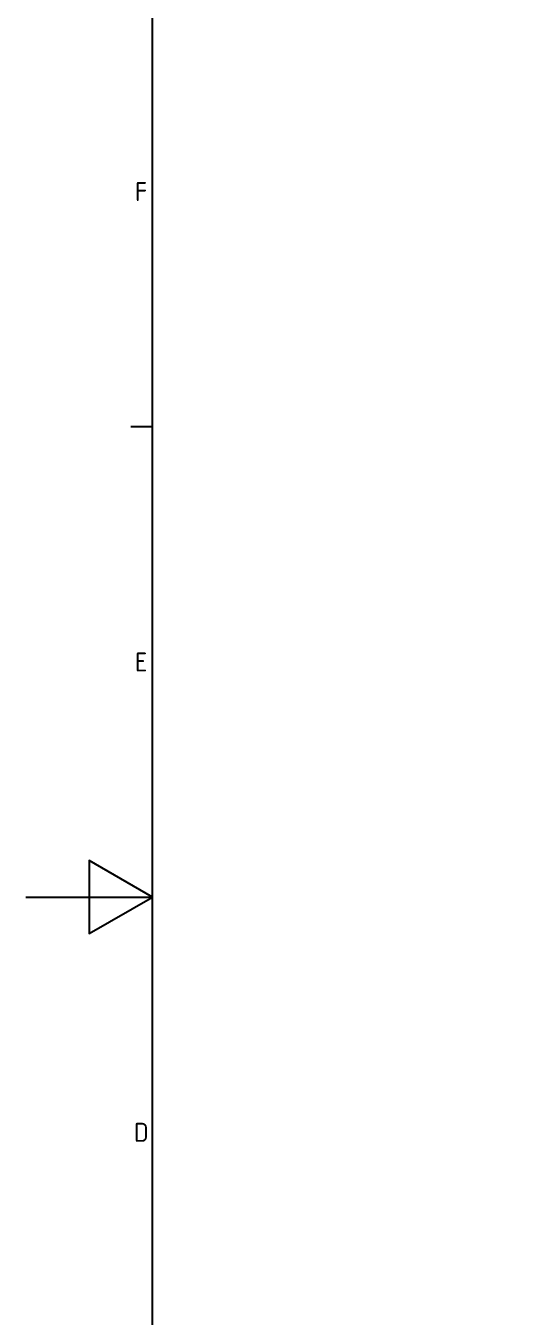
# Model space of a CAD drawing. Header units: millimetres. Extents: x 0 to 2523, y 0 to 1782.
# Drawn here: x 0 to 238, y 692 to 1304 of the extents above; entities that cross this region are included whole.
import ezdxf

# ---------------------------------------------------------------- set-up
doc = ezdxf.new("R2010")
doc.units = ezdxf.units.MM
doc.header["$LTSCALE"] = 3
doc.layers.get('0').update_dxf_attribs({"color": 3, "lineweight": 25})
doc.layers.add('경계(ISO)', color=7, linetype='Continuous', lineweight=25)
doc.styles.add('문자 텍스트_M2B', font='isocp.shx')

# ---------------------------------------------------------------- blocks, each defined once
blk = doc.blocks.new('경계 Default Border')
at = {"layer": '경계(ISO)'}
blk.add_line((20, 371.25), (16.6, 371.25), dxfattribs=at)
at = {"layer": '경계(ISO)', "flags": 128}
for points in [[(20, 20), (20, 574), (821, 574), (821, 20), (20, 20)], [(0, 297), (20, 297), (10, 302.77), (10, 291.23), (20, 297)]]:
    blk.add_lwpolyline(points, dxfattribs=at)
at = {"layer": '경계(ISO)', "color": 2, "char_height": 3, "attachment_point": 7, "style": '문자 텍스트_M2B'}
for s, insert in [('F', (17.24, 406.87)), ('E', (17.24, 332.6)), ('D', (17.08, 258.35))]:
    blk.add_mtext(s, dxfattribs=dict(at, insert=insert))

msp = doc.modelspace()

# ---------------------------------------------------------------- block references
at = {"xscale": 3, "yscale": 3, "zscale": 3}
msp.add_blockref('경계 Default Border', (0, 0), dxfattribs=at)

doc.saveas('drawing.dxf')
